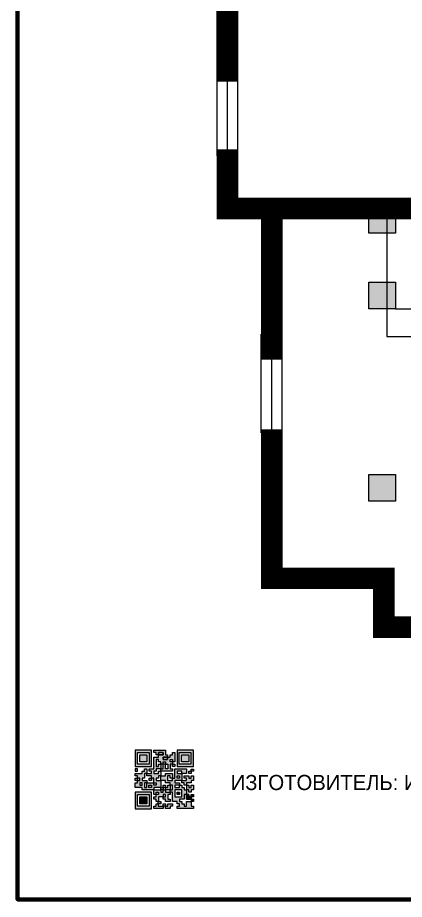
# Model space of a CAD drawing. Header units: millimetres. Extents: x 13810 to 67229, y 12374 to 21950.
# Drawn here: x 23687.5 to 23759.1, y 20267 to 20430.1 of the extents above; entities that cross this region are included whole.
import ezdxf

# ---------------------------------------------------------------- set-up
doc = ezdxf.new("R2010")
doc.units = ezdxf.units.MM
doc.styles.add('обычный', font='arial.ttf')

# ---------------------------------------------------------------- blocks, each defined once
blk = doc.blocks.new('QR')
at = {"lineweight": 0}
h = blk.add_hatch(color=256, dxfattribs=at)
h.dxf.hatch_style = 1
h.paths.add_polyline_path([(9241.16, 2687.38), (9242.01, 2687.38), (9242.01, 2687.83), (9241.59, 2687.83), (9241.59, 2688.68), (9239.45, 2688.68), (9239.45, 2688.25), (9239.86, 2688.25), (9239.86, 2687.83), (9240.29, 2687.83), (9240.29, 2688.25), (9241.16, 2688.25), (9241.16, 2687.83), (9240.29, 2687.83), (9240.29, 2687.38), (9239.45, 2687.38), (9239.45, 2685.22), (9238.57, 2685.22), (9238.57, 2684.8), (9239.02, 2684.8), (9239.02, 2684.37), (9238.13, 2684.37), (9238.13, 2683.92), (9239.02, 2683.92), (9239.02, 2683.5), (9239.44, 2683.5), (9239.44, 2682.64), (9239.87, 2682.64), (9239.87, 2682.18), (9239.44, 2682.18), (9239.44, 2682.64), (9238.13, 2682.64), (9238.13, 2681.76), (9237.71, 2681.76), (9237.71, 2682.64), (9238.13, 2682.64), (9238.13, 2683.07), (9237.27, 2683.07), (9237.27, 2683.51), (9237.71, 2683.51), (9237.71, 2684.37), (9238.13, 2684.37), (9238.13, 2685.22), (9237.71, 2685.22), (9237.71, 2684.8), (9237.28, 2684.8), (9237.28, 2684.38), (9235.98, 2684.38), (9235.98, 2683.92), (9236.4, 2683.92), (9236.4, 2683.49), (9236.84, 2683.49), (9236.84, 2683.07), (9236.4, 2683.07), (9236.4, 2682.64), (9235.98, 2682.64), (9235.98, 2681.76), (9237.29, 2681.76), (9237.29, 2681.33), (9239.43, 2681.33), (9239.43, 2681.76), (9240.74, 2681.76), (9240.74, 2683.05), (9239.87, 2683.05), (9239.87, 2683.5), (9240.29, 2683.5), (9240.29, 2683.91), (9240.74, 2683.91), (9240.74, 2684.81), (9240.29, 2684.81), (9240.29, 2684.79), (9240.29, 2684.37), (9239.45, 2684.37), (9239.45, 2684.8), (9239.87, 2684.8), (9239.87, 2685.21), (9240.74, 2685.21), (9240.74, 2686.1), (9240.29, 2686.1), (9240.29, 2685.64), (9239.86, 2685.64), (9239.86, 2686.95), (9240.29, 2686.95), (9240.29, 2686.52), (9240.74, 2686.52), (9240.74, 2686.1), (9241.16, 2686.1), (9241.16, 2686.53), (9241.59, 2686.53), (9241.59, 2686.1), (9242.02, 2686.1), (9242.02, 2685.21), (9241.59, 2685.21), (9241.59, 2686.1), (9241.16, 2686.1), (9241.16, 2685.21), (9240.74, 2685.21), (9240.74, 2684.81), (9242.89, 2684.81), (9242.89, 2685.22), (9242.47, 2685.22), (9242.47, 2686.11), (9242.89, 2686.11), (9242.89, 2686.52), (9242.46, 2686.52), (9242.46, 2686.95), (9242.89, 2686.95), (9242.89, 2686.52), (9243.32, 2686.52), (9243.32, 2688.26), (9242.9, 2688.26), (9242.9, 2687.83), (9242.47, 2687.83), (9242.47, 2687.38), (9242.01, 2687.38), (9242.01, 2686.94), (9241.16, 2686.94)])
h.paths.add_polyline_path([(9239.02, 2682.18), (9239.02, 2681.76), (9238.54, 2681.76), (9238.54, 2682.18)], flags=16)
h.paths.add_polyline_path([(9237.27, 2682.65), (9237.27, 2682.19), (9236.83, 2682.19), (9236.83, 2682.65)], flags=16)
h = blk.add_hatch(color=256, dxfattribs=at)
h.dxf.hatch_style = 1
h.paths.add_polyline_path([(9238.15, 2687.83), (9236.83, 2687.83), (9236.83, 2686.52), (9238.15, 2686.52)], flags=0)
h.paths.add_polyline_path([(9239.01, 2685.65), (9239.01, 2688.68), (9235.98, 2688.68), (9235.98, 2685.65)])
h.paths.add_polyline_path([(9236.41, 2686.1), (9236.41, 2688.26), (9238.56, 2688.26), (9238.56, 2686.1)], flags=16)
h.paths.add_polyline_path([(9236.83, 2686.52), (9236.83, 2687.83), (9238.15, 2687.83), (9238.15, 2686.52)], flags=0)
h = blk.add_hatch(color=256, dxfattribs=at)
h.dxf.hatch_style = 1
h.paths.add_polyline_path([(9238.15, 2686.52), (9238.15, 2687.83), (9236.83, 2687.83), (9236.83, 2686.52)])
h.paths.add_polyline_path([(9245.91, 2686.52), (9245.91, 2687.83), (9244.59, 2687.83), (9244.59, 2686.52)], flags=0)
h.paths.add_polyline_path([(9246.77, 2685.65), (9246.77, 2688.68), (9243.74, 2688.68), (9243.74, 2685.65)])
h.paths.add_polyline_path([(9244.17, 2686.1), (9244.17, 2688.26), (9246.32, 2688.26), (9246.32, 2686.1)], flags=16)
h.paths.add_polyline_path([(9244.59, 2686.52), (9244.59, 2687.83), (9245.91, 2687.83), (9245.91, 2686.52)], flags=0)
h = blk.add_hatch(color=256, dxfattribs=at)
h.dxf.hatch_style = 1
h.paths.add_polyline_path([(9240.75, 2681.76), (9240.75, 2681.35), (9241.17, 2681.35), (9241.17, 2681.76)])
h.paths.add_polyline_path([(9241.6, 2682.18), (9241.17, 2682.18), (9241.17, 2681.76), (9241.6, 2681.76)])
h.paths.add_polyline_path([(9242.47, 2681.34), (9242.47, 2682.19), (9242.02, 2682.19), (9242.02, 2681.76), (9241.6, 2681.76), (9241.6, 2681.34)])
h.paths.add_polyline_path([(9239.87, 2678.3), (9239.44, 2678.3), (9239.44, 2677.89), (9241.17, 2677.89), (9241.17, 2678.3), (9240.28, 2678.3), (9240.28, 2678.73), (9239.87, 2678.73)])
h.paths.add_polyline_path([(9240.75, 2678.73), (9240.75, 2679.19), (9240.28, 2679.19), (9240.28, 2678.73)])
h.paths.add_polyline_path([(9241.6, 2678.73), (9241.17, 2678.73), (9241.17, 2678.3), (9241.6, 2678.3)])
h.paths.add_polyline_path([(9242.02, 2678.3), (9241.6, 2678.3), (9241.6, 2677.89), (9242.48, 2677.89), (9242.48, 2678.31), (9242.9, 2678.31), (9242.9, 2678.73), (9242.02, 2678.73)])
h.paths.add_polyline_path([(9246.36, 2684.37), (9246.36, 2684.79), (9245.93, 2684.79), (9245.93, 2684.37)])
h.paths.add_polyline_path([(9246.78, 2685.2), (9246.36, 2685.2), (9246.36, 2684.79), (9246.78, 2684.79)])
h.paths.add_polyline_path([(9245.91, 2687.83), (9244.59, 2687.83), (9244.59, 2686.52), (9245.91, 2686.52)])
h = blk.add_hatch(color=256, dxfattribs=at)
h.dxf.hatch_style = 1
h.paths.add_polyline_path([(9243.32, 2686.11), (9242.89, 2686.11), (9242.89, 2685.64), (9243.32, 2685.64)])
h.paths.add_polyline_path([(9239.02, 2683.07), (9239.02, 2683.5), (9238.56, 2683.5), (9238.56, 2683.07)])
h.paths.add_polyline_path([(9236.4, 2684.8), (9236.4, 2685.22), (9235.98, 2685.22), (9235.98, 2684.8)])
h.paths.add_polyline_path([(9236.4, 2683.07), (9236.4, 2683.49), (9235.98, 2683.49), (9235.98, 2683.07)])
h = blk.add_hatch(color=256, dxfattribs=at)
h.dxf.hatch_style = 1
h.paths.add_polyline_path([(9243.32, 2682.64), (9243.32, 2683.07), (9244.62, 2683.07), (9244.62, 2684.37), (9243.74, 2684.37), (9243.74, 2684.8), (9244.62, 2684.8), (9244.62, 2684.37), (9245.48, 2684.37), (9245.48, 2685.22), (9243.32, 2685.22), (9243.32, 2683.5), (9242.89, 2683.5), (9242.89, 2683.06), (9242.01, 2683.06), (9242.01, 2683.91), (9242.47, 2683.91), (9242.47, 2683.5), (9242.89, 2683.5), (9242.89, 2684.38), (9241.59, 2684.38), (9241.59, 2683.91), (9240.74, 2683.91), (9240.74, 2683.05), (9241.59, 2683.05), (9241.59, 2682.64), (9242.47, 2682.64), (9242.47, 2682.19), (9242.91, 2682.19), (9242.91, 2681.34), (9242.48, 2681.34), (9242.48, 2680.91), (9242.91, 2680.91), (9242.91, 2679.17), (9243.75, 2679.17), (9243.75, 2678.73), (9244.2, 2678.73), (9244.2, 2678.3), (9243.75, 2678.3), (9243.75, 2677.88), (9246.78, 2677.88), (9246.78, 2678.3), (9246.35, 2678.3), (9246.35, 2679.19), (9245.48, 2679.19), (9245.48, 2678.31), (9245.05, 2678.31), (9245.05, 2678.73), (9244.62, 2678.73), (9244.62, 2679.19), (9244.2, 2679.19), (9244.2, 2679.61), (9245.05, 2679.61), (9245.05, 2680.46), (9245.48, 2680.46), (9245.48, 2681.34), (9245.04, 2681.34), (9245.04, 2681.76), (9244.63, 2681.76), (9244.63, 2682.19), (9244.21, 2682.19), (9244.21, 2681.76), (9243.32, 2681.76), (9243.32, 2682.19), (9244.21, 2682.19), (9244.21, 2682.64)])
h.paths.add_polyline_path([(9243.75, 2683.49), (9243.75, 2683.92), (9244.21, 2683.92), (9244.21, 2683.49)], flags=16)
h.paths.add_polyline_path([(9243.32, 2681.34), (9244.63, 2681.34), (9244.63, 2680.04), (9243.32, 2680.04)], flags=16)
h.paths.add_polyline_path([(9243.76, 2680.89), (9244.18, 2680.89), (9244.18, 2680.48), (9243.76, 2680.48)], flags=0)
h = blk.add_hatch(color=256, dxfattribs=at)
h.dxf.hatch_style = 1
h.paths.add_polyline_path([(9246.36, 2683.07), (9246.78, 2683.07), (9246.78, 2683.92), (9246.36, 2683.92), (9246.36, 2683.49), (9245.92, 2683.49), (9245.92, 2683.92), (9245.06, 2683.92), (9245.06, 2683.49), (9245.48, 2683.49), (9245.48, 2683.07), (9244.62, 2683.07), (9244.62, 2682.65), (9245.05, 2682.65), (9245.05, 2682.18), (9245.48, 2682.18), (9245.48, 2682.65), (9246.36, 2682.65)])
h.paths.add_polyline_path([(9246.78, 2682.18), (9246.36, 2682.18), (9246.36, 2681.75), (9245.92, 2681.75), (9245.92, 2682.18), (9245.48, 2682.18), (9245.48, 2681.34), (9245.48, 2681.34), (9245.94, 2681.34), (9245.94, 2680.91), (9246.36, 2680.91), (9246.36, 2681.34), (9246.78, 2681.34)])
h = blk.add_hatch(color=256, dxfattribs=at)
h.dxf.hatch_style = 1
h.paths.add_polyline_path([(9242.02, 2680.46), (9242.48, 2680.46), (9242.48, 2680.91), (9241.58, 2680.91), (9241.58, 2681.35), (9241.17, 2681.35), (9241.17, 2680.91), (9240.75, 2680.91), (9240.75, 2681.33), (9239.43, 2681.33), (9239.43, 2680.46), (9239.86, 2680.46), (9239.86, 2680.92), (9240.3, 2680.92), (9240.3, 2680.46), (9239.86, 2680.46), (9239.86, 2680.04), (9239.44, 2680.04), (9239.44, 2679.62), (9239.86, 2679.62), (9239.86, 2679.19), (9240.29, 2679.19), (9240.29, 2680.03), (9241.18, 2680.03), (9241.18, 2680.47), (9241.6, 2680.47), (9241.6, 2680.03), (9241.18, 2680.03), (9241.18, 2679.61), (9241.6, 2679.61), (9241.6, 2679.19), (9242.47, 2679.19), (9242.47, 2679.6), (9242.02, 2679.6)])
h = blk.add_hatch(color=256, dxfattribs=at)
h.dxf.hatch_style = 1
h.paths.add_polyline_path([(9235.98, 2680.9), (9235.98, 2677.86), (9239.02, 2677.86), (9239.02, 2680.9)])
h.paths.add_polyline_path([(9238.57, 2680.48), (9238.57, 2678.32), (9236.41, 2678.32), (9236.41, 2680.48)], flags=16)
h.paths.add_polyline_path([(9238.15, 2680.05), (9238.15, 2678.74), (9236.83, 2678.74), (9236.83, 2680.05)], flags=0)
h = blk.add_hatch(color=256, dxfattribs=at)
h.dxf.hatch_style = 1
h.paths.add_polyline_path([(9238.15, 2680.05), (9236.83, 2680.05), (9236.83, 2678.74), (9238.15, 2678.74)])
h = blk.add_hatch(color=256, dxfattribs=at)
h.dxf.hatch_style = 1
h.paths.add_polyline_path([(9244.18, 2680.48), (9244.18, 2680.89), (9243.76, 2680.89), (9243.76, 2680.48)])
h = blk.add_hatch(color=256, dxfattribs=at)
h.dxf.hatch_style = 1
h.paths.add_polyline_path([(9245.93, 2680.04), (9245.93, 2680.46), (9245.48, 2680.46), (9245.48, 2679.62), (9246.35, 2679.62), (9246.35, 2680.04)])
h.paths.add_polyline_path([(9246.78, 2680.04), (9246.78, 2680.46), (9246.35, 2680.46), (9246.35, 2680.04)])
h.paths.add_polyline_path([(9246.78, 2679.18), (9246.78, 2679.62), (9246.35, 2679.62), (9246.35, 2679.18)])
for points in [[(9237.71, 2685.22), (9238.13, 2685.22), (9238.13, 2684.37), (9237.71, 2684.37), (9237.71, 2683.51), (9237.27, 2683.51), (9237.27, 2683.07), (9238.13, 2683.07), (9238.13, 2682.64), (9237.71, 2682.64), (9237.71, 2681.76), (9238.13, 2681.76), (9238.13, 2682.64), (9239.44, 2682.64), (9239.44, 2683.5), (9239.02, 2683.5), (9239.02, 2683.07), (9238.56, 2683.07), (9238.56, 2683.5), (9239.02, 2683.5), (9239.02, 2683.92), (9238.13, 2683.92), (9238.13, 2684.37), (9239.02, 2684.37), (9239.02, 2684.8), (9238.57, 2684.8), (9238.57, 2685.22), (9239.45, 2685.22), (9239.45, 2687.38), (9240.29, 2687.38), (9240.29, 2687.83), (9239.86, 2687.83), (9239.86, 2688.25), (9239.45, 2688.25), (9239.45, 2688.68), (9241.59, 2688.68), (9241.59, 2687.83), (9242.01, 2687.83), (9242.01, 2687.38), (9242.47, 2687.38), (9242.47, 2687.83), (9242.9, 2687.83), (9242.9, 2688.26), (9243.32, 2688.26), (9243.32, 2686.52), (9242.89, 2686.52), (9242.89, 2686.11), (9243.32, 2686.11), (9243.32, 2685.64), (9242.89, 2685.64), (9242.89, 2686.11), (9242.47, 2686.11), (9242.47, 2685.22), (9242.89, 2685.22), (9242.89, 2684.81), (9240.74, 2684.81), (9240.74, 2683.91), (9241.59, 2683.91), (9241.59, 2684.38), (9242.89, 2684.38), (9242.89, 2683.5), (9242.47, 2683.5), (9242.47, 2683.91), (9242.01, 2683.91), (9242.01, 2683.06), (9242.89, 2683.06), (9242.89, 2683.5), (9243.32, 2683.5), (9243.32, 2685.22), (9245.48, 2685.22), (9245.48, 2684.37), (9244.62, 2684.37), (9244.62, 2683.07), (9245.48, 2683.07), (9245.48, 2683.49), (9245.06, 2683.49), (9245.06, 2683.92), (9245.92, 2683.92), (9245.92, 2683.49), (9246.36, 2683.49), (9246.36, 2683.92), (9246.78, 2683.92), (9246.78, 2683.07), (9246.36, 2683.07), (9246.36, 2682.65), (9245.48, 2682.65), (9245.48, 2682.18), (9245.92, 2682.18), (9245.92, 2681.75), (9246.36, 2681.75), (9246.36, 2682.18), (9246.78, 2682.18), (9246.78, 2681.34), (9246.36, 2681.34), (9246.36, 2680.91), (9245.94, 2680.91), (9245.94, 2681.34), (9245.48, 2681.34), (9245.48, 2680.46), (9245.93, 2680.46), (9245.93, 2680.04), (9246.35, 2680.04), (9246.35, 2680.46), (9246.78, 2680.46), (9246.78, 2680.04), (9246.78, 2680.04), (9246.35, 2680.04), (9246.35, 2679.62), (9246.78, 2679.62), (9246.78, 2679.18), (9246.35, 2679.18), (9246.35, 2678.3), (9246.78, 2678.3), (9246.78, 2677.88), (9243.75, 2677.88), (9243.75, 2678.3), (9244.2, 2678.3), (9244.2, 2678.73), (9243.75, 2678.73), (9243.75, 2679.17), (9242.91, 2679.17), (9242.91, 2680.91), (9242.48, 2680.91), (9242.48, 2680.46), (9242.02, 2680.46), (9242.02, 2679.6), (9242.47, 2679.6), (9242.47, 2679.19), (9241.6, 2679.19), (9241.6, 2679.61), (9241.18, 2679.61), (9241.18, 2680.03), (9240.29, 2680.03), (9240.29, 2679.19), (9240.75, 2679.19), (9240.75, 2678.73), (9240.28, 2678.73), (9240.28, 2678.3), (9241.17, 2678.3), (9241.17, 2678.73), (9241.6, 2678.73), (9241.6, 2678.3), (9242.02, 2678.3), (9242.02, 2678.73), (9242.9, 2678.73), (9242.9, 2678.31), (9242.48, 2678.31), (9242.48, 2677.89), (9241.6, 2677.89), (9241.6, 2678.3), (9241.17, 2678.3), (9241.17, 2677.89), (9239.44, 2677.89), (9239.44, 2678.3), (9239.87, 2678.3), (9239.87, 2678.73), (9240.28, 2678.73), (9240.28, 2679.19), (9240.29, 2679.19), (9239.86, 2679.19), (9239.86, 2679.62), (9239.44, 2679.62), (9239.44, 2680.04), (9239.86, 2680.04), (9239.86, 2680.46), (9239.43, 2680.46), (9239.43, 2681.33), (9237.29, 2681.33), (9237.29, 2681.76), (9235.98, 2681.76), (9235.98, 2682.64), (9236.4, 2682.64), (9236.4, 2683.07), (9235.98, 2683.07), (9235.98, 2683.49), (9236.4, 2683.49), (9236.4, 2683.92), (9235.98, 2683.92), (9235.98, 2684.38), (9237.28, 2684.38), (9237.28, 2684.8), (9237.71, 2684.8), (9237.71, 2685.22), (9237.92, 2685.22)], [(9240.74, 2686.1), (9240.74, 2686.52), (9240.29, 2686.52), (9240.29, 2686.95), (9239.86, 2686.95), (9239.86, 2685.64), (9240.29, 2685.64), (9240.29, 2686.1), (9240.74, 2686.1), (9240.74, 2686.52)], [(9240.74, 2685.21), (9239.87, 2685.21), (9239.87, 2684.8), (9239.45, 2684.8), (9239.45, 2684.37), (9240.29, 2684.37), (9240.29, 2684.79), (9240.29, 2684.81), (9240.74, 2684.81), (9240.74, 2685.21), (9239.87, 2685.21)], [(9244.62, 2684.37), (9244.62, 2684.8), (9243.74, 2684.8), (9243.74, 2684.37), (9244.62, 2684.37)], [(9240.74, 2683.05), (9240.74, 2681.76), (9239.43, 2681.76), (9239.43, 2681.33), (9240.75, 2681.33), (9240.75, 2681.35), (9240.75, 2680.91), (9241.17, 2680.91), (9241.17, 2681.35), (9241.58, 2681.35), (9241.58, 2680.91), (9242.48, 2680.91), (9242.48, 2681.34), (9242.91, 2681.34), (9242.91, 2682.19), (9242.47, 2682.19), (9242.47, 2682.64), (9241.59, 2682.64), (9241.59, 2683.05), (9240.74, 2683.05)], [(9240.74, 2683.91), (9240.29, 2683.91), (9240.29, 2683.5), (9239.87, 2683.5), (9239.87, 2683.05), (9240.74, 2683.05), (9240.74, 2683.91)], [(9244.62, 2683.07), (9243.32, 2683.07), (9243.32, 2682.64), (9244.21, 2682.64), (9244.21, 2682.19), (9243.32, 2682.19), (9243.32, 2681.76), (9244.21, 2681.76), (9244.21, 2682.19), (9244.63, 2682.19), (9244.63, 2681.76), (9245.04, 2681.76), (9245.04, 2681.34), (9245.48, 2681.34)], [(9245.48, 2682.18), (9245.05, 2682.18), (9245.05, 2682.65), (9244.62, 2682.65), (9244.62, 2683.07)], [(9241.6, 2681.76), (9242.02, 2681.76), (9242.02, 2682.19), (9242.47, 2682.19), (9242.47, 2681.34), (9241.6, 2681.34), (9241.6, 2681.76)], [(9245.48, 2682.18), (9245.48, 2681.34)], [(9239.86, 2680.46), (9239.86, 2680.92), (9240.3, 2680.92), (9240.3, 2680.46), (9239.86, 2680.46)], [(9245.48, 2680.46), (9245.05, 2680.46), (9245.05, 2679.61), (9244.2, 2679.61), (9244.2, 2679.19), (9244.62, 2679.19), (9244.62, 2678.73), (9245.05, 2678.73), (9245.05, 2678.31), (9245.48, 2678.31), (9245.48, 2679.19), (9246.35, 2679.19), (9246.35, 2679.07)], [(9246.35, 2679.62), (9245.48, 2679.62), (9245.48, 2680.46)], [(9245.48, 2680.46), (9245.48, 2679.62), (9246.35, 2679.62), (9246.35, 2680.04), (9245.93, 2680.04), (9245.93, 2680.46), (9245.48, 2680.46), (9245.48, 2679.62)], [(9246.35, 2679.62), (9246.35, 2679.18)]]:
    blk.add_lwpolyline(points, dxfattribs=at)
for points in [[(9235.98, 2685.65), (9239.01, 2685.65), (9239.01, 2688.68), (9235.98, 2688.68)], [(9236.41, 2688.26), (9238.56, 2688.26), (9238.56, 2686.1), (9236.41, 2686.1)], [(9236.83, 2687.83), (9238.15, 2687.83), (9238.15, 2686.52), (9236.83, 2686.52)], [(9240.29, 2687.83), (9241.16, 2687.83), (9241.16, 2688.25), (9240.29, 2688.25)], [(9240.29, 2688.25), (9241.16, 2688.25), (9241.16, 2687.83), (9240.29, 2687.83)], [(9243.74, 2685.65), (9246.77, 2685.65), (9246.77, 2688.68), (9243.74, 2688.68)], [(9244.17, 2688.26), (9246.32, 2688.26), (9246.32, 2686.1), (9244.17, 2686.1)], [(9244.59, 2687.83), (9245.91, 2687.83), (9245.91, 2686.52), (9244.59, 2686.52)], [(9242.01, 2687.38), (9241.16, 2687.38), (9241.16, 2686.94), (9242.01, 2686.94)], [(9241.16, 2687.38), (9242.01, 2687.38), (9242.01, 2686.94), (9241.16, 2686.94)], [(9241.16, 2686.53), (9241.59, 2686.53), (9241.59, 2686.1), (9241.16, 2686.1)], [(9242.89, 2686.52), (9242.46, 2686.52), (9242.46, 2686.95), (9242.89, 2686.95)], [(9235.98, 2684.8), (9236.4, 2684.8), (9236.4, 2685.22), (9235.98, 2685.22)], [(9241.16, 2686.1), (9240.74, 2686.1), (9240.74, 2685.21), (9241.16, 2685.21)], [(9241.59, 2686.1), (9242.02, 2686.1), (9242.02, 2685.21), (9241.59, 2685.21)], [(9245.93, 2684.79), (9246.36, 2684.79), (9246.36, 2684.37), (9245.93, 2684.37)], [(9246.36, 2685.2), (9246.78, 2685.2), (9246.78, 2684.79), (9246.36, 2684.79)], [(9236.4, 2683.07), (9236.84, 2683.07), (9236.84, 2683.49), (9236.4, 2683.49)], [(9243.75, 2683.92), (9244.21, 2683.92), (9244.21, 2683.49), (9243.75, 2683.49)], [(9236.83, 2682.19), (9237.27, 2682.19), (9237.27, 2682.65), (9236.83, 2682.65)], [(9238.54, 2682.18), (9239.02, 2682.18), (9239.02, 2681.76), (9238.54, 2681.76)], [(9239.44, 2682.64), (9239.87, 2682.64), (9239.87, 2682.18), (9239.44, 2682.18)], [(9240.75, 2681.76), (9241.17, 2681.76), (9241.17, 2681.35), (9240.75, 2681.35)], [(9241.17, 2682.18), (9241.6, 2682.18), (9241.6, 2681.76), (9241.17, 2681.76)], [(9243.32, 2680.04), (9244.63, 2680.04), (9244.63, 2681.34), (9243.32, 2681.34)], [(9235.98, 2677.86), (9239.02, 2677.86), (9239.02, 2680.9), (9235.98, 2680.9)], [(9236.41, 2680.48), (9238.57, 2680.48), (9238.57, 2678.32), (9236.41, 2678.32)], [(9236.83, 2680.05), (9238.15, 2680.05), (9238.15, 2678.74), (9236.83, 2678.74)], [(9241.18, 2680.03), (9241.6, 2680.03), (9241.6, 2680.47), (9241.18, 2680.47)], [(9243.76, 2680.89), (9244.18, 2680.89), (9244.18, 2680.48), (9243.76, 2680.48)]]:
    blk.add_lwpolyline(points, close=True, dxfattribs=at)

msp = doc.modelspace()

# ---------------------------------------------------------------- hatches: boundary and pattern name
at = {"lineweight": 0}
h = msp.add_hatch(color=256, dxfattribs=at)
h.dxf.hatch_style = 1
h.paths.add_polyline_path([(23752.54, 20390.2), (23757.46, 20390.2), (23757.46, 20395.13), (23752.54, 20395.13)])
h = msp.add_hatch(color=256, dxfattribs=at)
h.dxf.hatch_style = 1
h.paths.add_polyline_path([(23752.54, 20376.19), (23757.46, 20376.19), (23757.46, 20381.12), (23752.54, 20381.12)])
h = msp.add_hatch(color=256, dxfattribs=at)
h.dxf.hatch_style = 1
h.paths.add_polyline_path([(23752.54, 20340.66), (23757.46, 20340.66), (23757.46, 20345.59), (23752.54, 20345.59)])

# ---------------------------------------------------------------- linework, layer by layer
at = {"color": 2, "lineweight": 100}
msp.add_lwpolyline([(23687.54, 20661.98), (24287.54, 20661.98), (24287.54, 20266.98), (23687.54, 20266.98)], close=True, dxfattribs=at)
at = {"lineweight": 0}
for points in [[(23726.41, 20405.74), (23726.41, 20554.1)], [(23728.3, 20405.01), (23728.3, 20553.36)], [(23724.5, 20404.52), (23724.5, 20552.87)], [(23755.89, 20395), (23755.89, 20371.1), (23819.17, 20371.1), (23819.17, 20394.72)], [(23757.46, 20376.19), (23817.4, 20376.19)], [(23734.58, 20353.93), (23734.58, 20372.2)], [(23732.6, 20353.29), (23732.6, 20371.55)], [(23736.53, 20353.16), (23736.53, 20371.43)]]:
    msp.add_lwpolyline(points, dxfattribs=at)
at = {"lineweight": 0, "const_width": 4}
for points in [[(23726.41, 20431.39), (23726.41, 20418.23)], [(23726.41, 20405.74), (23726.41, 20394.74), (23730.67, 20394.74)], [(23734.58, 20394.74), (23726.96, 20394.74)], [(23734.58, 20366.79), (23734.58, 20394.74), (23783, 20394.74)], [(23761.14, 20317.3), (23755.34, 20317.3), (23755.34, 20326.36), (23734.58, 20326.36), (23734.58, 20353.93)]]:
    msp.add_lwpolyline(points, dxfattribs=at)
at = {"lineweight": 0}
for points in [[(23752.54, 20395.13), (23757.46, 20395.13), (23757.46, 20390.2), (23752.54, 20390.2)], [(23752.54, 20381.12), (23757.46, 20381.12), (23757.46, 20376.19), (23752.54, 20376.19)], [(23752.54, 20345.59), (23757.46, 20345.59), (23757.46, 20340.66), (23752.54, 20340.66)]]:
    msp.add_lwpolyline(points, close=True, dxfattribs=at)

# ---------------------------------------------------------------- block references
at = {"color": 22, "lineweight": 100, "true_color": 0xbb1e10}
msp.add_blockref('QR', (14473.3, 17605.89), dxfattribs=at)

# ---------------------------------------------------------------- texts
at = {"lineweight": 0, "insert": (23801.02, 20288.19), "char_height": 2.8, "width": 191.3484, "attachment_point": 5, "style": 'обычный'}
msp.add_mtext('\\pi-8.4,l8.4,t8.4;{\\fProxima Nova Rg|b0|i0|c204|p2;ИЗГОТОВИТЕЛЬ: ИП АНДРЕЕВ А. А.\\fProxima Nova Rg|b0|i0|c0|p2; \\fProxima Nova Rg|b0|i0|c204|p2;ФП-24 - 2022/ 200-25-1440 ГОСТ 34428-2018-Е\\H1.2266x; }', dxfattribs=at)

doc.saveas('drawing.dxf')
